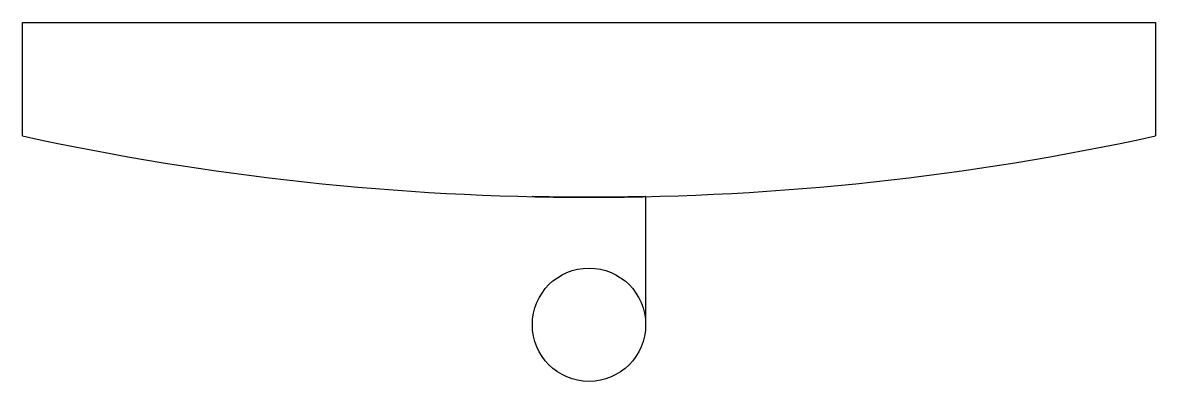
# Model space of a CAD drawing. Header units: millimetres. Extents: x -20 to 20, y -250 to -237.3.
import ezdxf

# ---------------------------------------------------------------- set-up
doc = ezdxf.new("R2010")
doc.units = ezdxf.units.MM
doc.layers.add('Fusion105', color=7, linetype='CONTINUOUS')

msp = doc.modelspace()

# ---------------------------------------------------------------- linework, layer by layer
at = {"layer": 'Fusion105'}
for p, q in [((-20, -237.336, -160), (-20, -237.336, -132)), ((-20, -241.336, -160), (-20, -237.336, -160)), ((-20, -241.336, -132), (-20, -237.336, -132)), ((-20, -237.336, -160), (20, -237.336, -160)), ((-20, -241.336, -160), (-20, -237.336, -160)), ((-20, -237.336, -132), (20, -237.336, -132)), ((-20, -241.336, -132), (-20, -237.336, -132)), ((-20, -237.336, -160), (-20, -237.336, -132)), ((-20, -237.336, -160), (20, -237.336, -160)), ((-20, -237.336, -132), (20, -237.336, -132)), ((20, -237.336, -160), (20, -241.336, -160)), ((20, -237.336, -132), (20, -241.336, -132)), ((20, -237.336, -160), (20, -237.336, -132)), ((20, -237.336, -160), (20, -241.336, -160)), ((20, -237.336, -132), (20, -241.336, -132)), ((20, -237.336, -160), (20, -237.336, -132)), ((-20, -241.336, -160), (-20, -241.336, -132)), ((-20, -241.336, -160), (-20, -241.336, -132)), ((20, -241.336, -160), (20, -241.336, -132)), ((20, -241.336, -160), (20, -241.336, -132)), ((2, -243.479, -147.25), (2, -248, -147.25)), ((2, -243.479, -147.25), (2, -248, -147.25))]:
    msp.add_line(p, q, dxfattribs=at)
msp.add_circle((0, -248), 2, dxfattribs=at)
msp.add_circle((0, -248), 2, dxfattribs=at)
for centre in [(0, -150, -160), (0, -150, -132), (0, -150, -160), (0, -150, -132)]:
    msp.add_arc(centre, 93.5, -102.351, -77.6488, dxfattribs=at)
msp.add_open_spline([(2, -243.479, -147.25), (1.99856, -243.478, -146.697), (1.7741, -243.484, -146.127), (1.27485, -243.491, -145.709), (1.06048, -243.494, -145.53), (0.77879, -243.497, -145.379), (0.466845, -243.499, -145.305), (0.155502, -243.5, -145.23), (-0.183953, -243.5, -145.231), (-0.49738, -243.499, -145.313), (-1.14647, -243.495, -145.482), (-1.5905, -243.487, -145.929), (-1.80965, -243.482, -146.398), (-2.08085, -243.477, -146.982), (-2.06371, -243.477, -147.641), (-1.75261, -243.484, -148.214), (-1.52067, -243.488, -148.638), (-1.09379, -243.495, -149.033), (-0.49738, -243.499, -149.187), (-0.20786, -243.5, -149.262), (0.105921, -243.5, -149.27), (0.398563, -243.499, -149.21), (0.691613, -243.498, -149.151), (0.961879, -243.495, -149.024), (1.17557, -243.493, -148.868), (1.46041, -243.489, -148.661), (1.66571, -243.485, -148.399), (1.80041, -243.483, -148.121), (1.93414, -243.48, -147.839), (2.00067, -243.479, -147.549), (2, -243.479, -147.25)], degree=3, knots=[0, 0, 0, 0, 0.153611, 0.153611, 0.153611, 0.219643, 0.219643, 0.219643, 0.285676, 0.285676, 0.285676, 0.42164, 0.42164, 0.42164, 0.589544, 0.589544, 0.589544, 0.714926, 0.714926, 0.714926, 0.7761, 0.7761, 0.7761, 0.837274, 0.837274, 0.837274, 0.918637, 0.918637, 0.918637, 1, 1, 1, 1], dxfattribs=at)
msp.add_open_spline([(2, -243.479, -147.25), (1.99856, -243.478, -146.697), (1.7741, -243.484, -146.127), (1.27485, -243.491, -145.709), (1.06048, -243.494, -145.53), (0.77879, -243.497, -145.379), (0.466845, -243.499, -145.305), (0.155502, -243.5, -145.23), (-0.183953, -243.5, -145.231), (-0.49738, -243.499, -145.313), (-1.14647, -243.495, -145.482), (-1.5905, -243.487, -145.929), (-1.80965, -243.482, -146.398), (-2.08085, -243.477, -146.982), (-2.06371, -243.477, -147.641), (-1.75261, -243.484, -148.214), (-1.52067, -243.488, -148.638), (-1.09379, -243.495, -149.033), (-0.49738, -243.499, -149.187), (-0.20786, -243.5, -149.262), (0.105921, -243.5, -149.27), (0.398563, -243.499, -149.21), (0.691613, -243.498, -149.151), (0.961879, -243.495, -149.024), (1.17557, -243.493, -148.868), (1.46041, -243.489, -148.661), (1.66571, -243.485, -148.399), (1.80041, -243.483, -148.121), (1.93414, -243.48, -147.839), (2.00067, -243.479, -147.549), (2, -243.479, -147.25)], degree=3, knots=[0, 0, 0, 0, 0.153611, 0.153611, 0.153611, 0.219643, 0.219643, 0.219643, 0.285676, 0.285676, 0.285676, 0.42164, 0.42164, 0.42164, 0.589544, 0.589544, 0.589544, 0.714926, 0.714926, 0.714926, 0.7761, 0.7761, 0.7761, 0.837274, 0.837274, 0.837274, 0.918637, 0.918637, 0.918637, 1, 1, 1, 1], dxfattribs=at)

doc.saveas('drawing.dxf')
